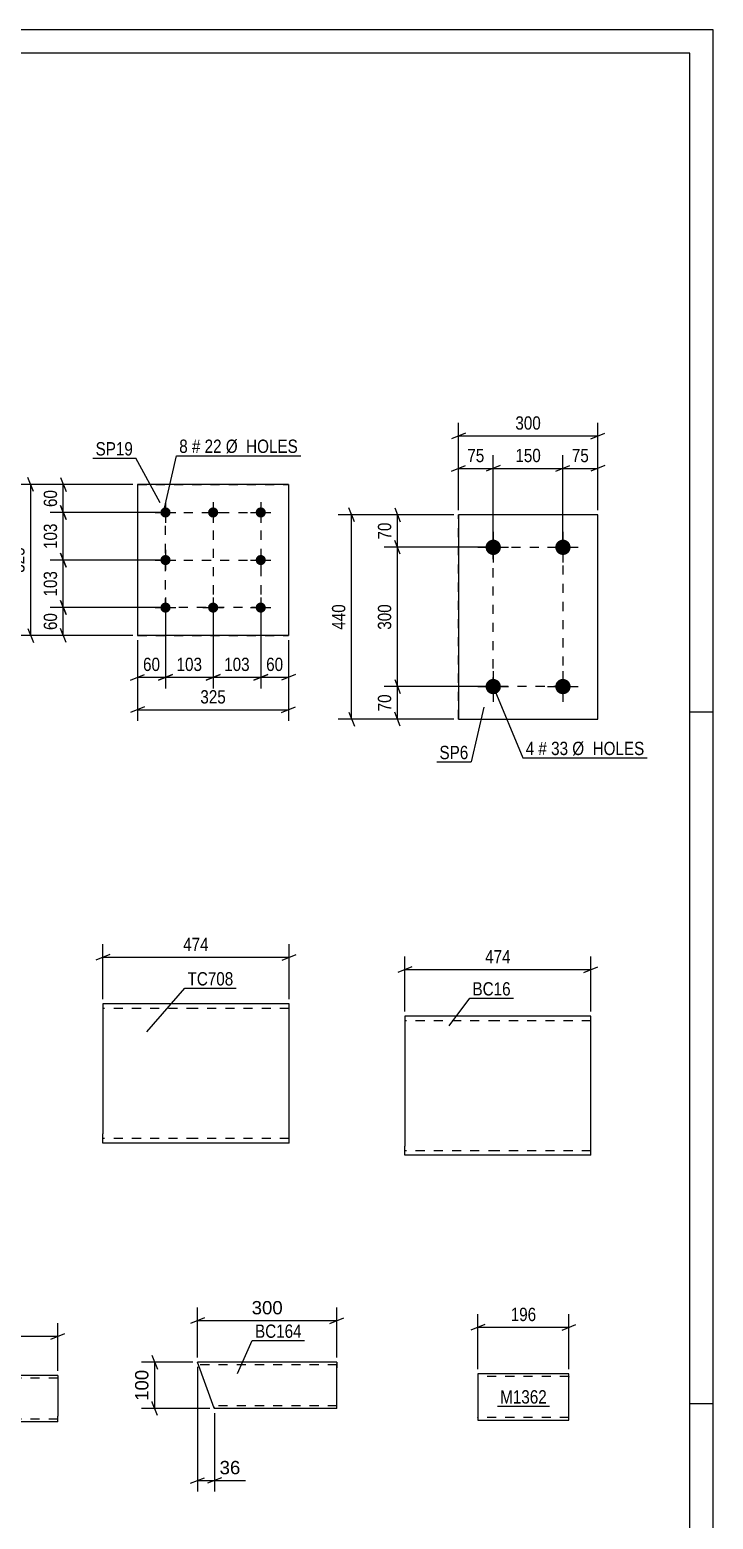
# Model space of a CAD drawing. Header units: millimetres. Extents: x 0 to 841, y 0 to 594.
# Drawn here: x 693.9 to 841, y 273.2 to 594 of the extents above; entities that cross this region are included whole.
import ezdxf

# ---------------------------------------------------------------- set-up
doc = ezdxf.new("R2010")
doc.units = ezdxf.units.MM
doc.linetypes.add('DXK_LINE_DOT2', pattern=[3.9198, 1.9599, -1.9599])
doc.styles.add('Arial', font='ARIAL.TTF', dxfattribs={"height": 0.2})
doc.styles.add('Arial Narrow', font='ARIALN.TTF', dxfattribs={"height": 0.2})

# ---------------------------------------------------------------- blocks, each defined once
blk = doc.blocks.new('Unknown-284928707-1132')
at = {"color": 5, "linetype": 'Continuous'}
for p, q in [((841, 594), (0, 594)), ((841, 0), (841, 594)), ((836, 589), (5, 589)), ((836, 5), (836, 589)), ((841, 447), (836, 447)), ((841, 298), (836, 298))]:
    blk.add_line(p, q, dxfattribs=at)
blk = doc.blocks.new('Part-284928707-3860 - 3854')
at = {"color": 2, "linetype": 'Continuous'}
for p, q in [((699.94, 304.14), (669.94, 304.14)), ((673.55, 294.24), (669.94, 304.14)), ((699.94, 304.14), (699.94, 304.05)), ((699.94, 304.05), (699.94, 302.94)), ((699.94, 302.94), (699.94, 295.34)), ((699.94, 294.14), (699.94, 295.34)), ((673.58, 294.14), (673.55, 294.24)), ((699.94, 294.14), (673.58, 294.14))]:
    blk.add_line(p, q, dxfattribs=at)
at = {"color": 7, "linetype": 'DXK_LINE_DOT2'}
for p, q in [((699.94, 303.54), (670.16, 303.54)), ((699.94, 303.79), (699.94, 302.94)), ((699.94, 294.74), (673.36, 294.74)), ((673.45, 294.5), (673.58, 294.14)), ((699.94, 294.24), (699.94, 294.5)), ((699.94, 294.14), (699.94, 294.24))]:
    blk.add_line(p, q, dxfattribs=at)
blk = doc.blocks.new('Part-284928707-1989 - 1973')
at = {"color": 2, "linetype": 'Continuous'}
for p, q in [((760, 307), (730, 307)), ((733.61, 297.09), (730, 307)), ((760, 307), (760, 306.91)), ((760, 306.91), (760, 305.8)), ((760, 297), (760, 305.8)), ((733.64, 297), (733.61, 297.09)), ((760, 297), (733.64, 297))]:
    blk.add_line(p, q, dxfattribs=at)
at = {"color": 7, "linetype": 'DXK_LINE_DOT2'}
for p, q in [((760, 306.4), (730.22, 306.4)), ((760, 305.8), (760, 306.65)), ((760, 297.6), (733.42, 297.6)), ((733.51, 297.35), (733.64, 297))]:
    blk.add_line(p, q, dxfattribs=at)
blk = doc.blocks.new('Part-284928707-4067 - 4060')
at = {"color": 2, "linetype": 'Continuous'}
for p, q in [((729.61, 384.2), (709.61, 384.2)), ((709.61, 384.2), (709.61, 356.2)), ((749.71, 384.2), (729.71, 384.2)), ((749.71, 382.2), (749.71, 384.2)), ((749.71, 354.2), (749.71, 382.2)), ((709.61, 354.2), (709.61, 356.2)), ((729.61, 354.2), (709.61, 354.2)), ((749.71, 354.2), (729.71, 354.2))]:
    blk.add_line(p, q, dxfattribs=at)
at = {"color": 7, "linetype": 'DXK_LINE_DOT2'}
for p, q in [((729.61, 383.2), (709.61, 383.2)), ((749.71, 383.2), (729.71, 383.2)), ((749.71, 382.2), (749.71, 384.05)), ((709.61, 355.2), (709.61, 355.28)), ((709.61, 355.2), (709.61, 355.28)), ((729.61, 355.2), (709.61, 355.2)), ((749.71, 355.2), (729.71, 355.2)), ((749.71, 355.2), (749.71, 355.28))]:
    blk.add_line(p, q, dxfattribs=at)
blk = doc.blocks.new('Part-284928707-3680 - 3673')
at = {"color": 2, "linetype": 'Continuous'}
for p, q in [((794.58, 381.55), (774.64, 381.55)), ((774.64, 381.55), (774.64, 353.55)), ((814.68, 381.55), (794.68, 381.55)), ((814.68, 379.55), (814.68, 381.55)), ((814.68, 351.55), (814.68, 379.55)), ((774.64, 351.55), (774.64, 353.55)), ((794.58, 351.55), (774.64, 351.55)), ((814.68, 351.55), (794.68, 351.55))]:
    blk.add_line(p, q, dxfattribs=at)
at = {"color": 7, "linetype": 'DXK_LINE_DOT2'}
for p, q in [((794.58, 380.55), (774.64, 380.55)), ((814.68, 380.55), (794.68, 380.55)), ((814.68, 379.55), (814.68, 381.4)), ((774.64, 352.55), (774.64, 352.63)), ((774.64, 352.55), (774.64, 352.63)), ((794.58, 352.55), (774.64, 352.55)), ((814.68, 352.55), (794.68, 352.55)), ((814.68, 352.55), (814.68, 352.63))]:
    blk.add_line(p, q, dxfattribs=at)
blk = doc.blocks.new('Bolt-284928707-4684 - 4645')
at = {"linetype": 'Continuous'}
for points in [[(723.11, 491.13, -1), (723.11, 488.93, -1)], [(733.36, 491.13, -1), (733.36, 488.93, -1)], [(743.61, 491.13, -1), (743.61, 488.93, -1)], [(723.11, 480.88, -1), (723.11, 478.68, -1)], [(743.61, 480.88, -1), (743.61, 478.68, -1)], [(723.11, 470.63, -1), (723.11, 468.43, -1)], [(733.36, 470.63, -1), (733.36, 468.43, -1)], [(743.61, 470.63, -1), (743.61, 468.43, -1)]]:
    blk.add_hatch(color=1, dxfattribs=at).paths.add_polyline_path(points)
at = {"color": 1, "linetype": 'Continuous'}
for p, q in [((723.11, 492.23), (723.11, 487.83)), ((733.36, 492.23), (733.36, 487.83)), ((743.61, 492.23), (743.61, 487.83)), ((720.91, 490.03), (725.31, 490.03)), ((731.16, 490.03), (735.56, 490.03)), ((741.41, 490.03), (745.81, 490.03)), ((723.11, 481.98), (723.11, 477.58)), ((743.61, 481.98), (743.61, 477.58)), ((720.91, 479.78), (725.31, 479.78)), ((741.41, 479.78), (745.81, 479.78)), ((723.11, 471.73), (723.11, 467.33)), ((733.36, 471.73), (733.36, 467.33)), ((743.61, 471.73), (743.61, 467.33)), ((720.91, 469.53), (725.31, 469.53)), ((731.16, 469.53), (735.56, 469.53)), ((741.41, 469.53), (745.81, 469.53))]:
    blk.add_line(p, q, dxfattribs=at)
blk = doc.blocks.new('Part-284928707-4651 - 4645')
at = {"color": 2, "linetype": 'Continuous'}
for p, q in [((717.11, 496.03), (717.11, 463.53)), ((749.61, 496.03), (717.11, 496.03)), ((749.61, 496.03), (749.61, 463.53)), ((749.61, 463.53), (717.11, 463.53))]:
    blk.add_line(p, q, dxfattribs=at)
at = {"color": 7, "linetype": 'DXK_LINE_DOT2'}
for p, q in [((717.11, 496.03), (749.61, 496.03)), ((717.11, 463.53), (749.61, 463.53))]:
    blk.add_line(p, q, dxfattribs=at)
blk = doc.blocks.new('Bolt-284928707-4819 - 4785')
at = {"linetype": 'Continuous'}
for points in [[(793.66, 484.17, -1), (793.66, 480.87, -1)], [(808.66, 484.17, -1), (808.66, 480.87, -1)], [(793.66, 454.17, -1), (793.66, 450.87, -1)], [(808.66, 454.17, -1), (808.66, 450.87, -1)]]:
    blk.add_hatch(color=1, dxfattribs=at).paths.add_polyline_path(points)
at = {"color": 1, "linetype": 'Continuous'}
for p, q in [((793.66, 485.82), (793.66, 479.22)), ((808.66, 485.82), (808.66, 479.22)), ((790.36, 482.52), (796.96, 482.52)), ((805.36, 482.52), (811.96, 482.52)), ((793.66, 455.82), (793.66, 449.22)), ((808.66, 455.82), (808.66, 449.22)), ((790.36, 452.52), (796.96, 452.52)), ((805.36, 452.52), (811.96, 452.52))]:
    blk.add_line(p, q, dxfattribs=at)
blk = doc.blocks.new('Part-284928707-4824 - 4785')
at = {"color": 2, "linetype": 'Continuous'}
for p, q in [((786.16, 489.52), (786.16, 445.52)), ((816.16, 489.52), (786.16, 489.52)), ((816.16, 445.52), (816.16, 489.52)), ((786.16, 445.52), (816.16, 445.52))]:
    blk.add_line(p, q, dxfattribs=at)
at = {"color": 7, "linetype": 'DXK_LINE_DOT2'}
for p, q in [((786.16, 445.52), (786.16, 489.52)), ((816.16, 445.52), (816.16, 489.52))]:
    blk.add_line(p, q, dxfattribs=at)
blk = doc.blocks.new('Part-284928707-4595 - 4591')
at = {"color": 2, "linetype": 'Continuous'}
for p, q in [((790.36, 304.5), (790.36, 294.59)), ((809.96, 304.5), (790.36, 304.5)), ((809.96, 295.7), (809.96, 304.5)), ((809.96, 294.5), (809.96, 295.7)), ((790.36, 294.59), (790.36, 294.5)), ((790.36, 294.5), (809.96, 294.5))]:
    blk.add_line(p, q, dxfattribs=at)
at = {"color": 7, "linetype": 'DXK_LINE_DOT2'}
for p, q in [((809.96, 303.9), (790.36, 303.9)), ((809.96, 303.9), (809.96, 303.85)), ((809.96, 303.85), (809.96, 303.9)), ((809.96, 303.76), (809.96, 303.85)), ((809.96, 303.85), (809.96, 303.76)), ((809.96, 295.15), (809.96, 295.47)), ((790.36, 295.1), (790.36, 295.15)), ((809.96, 295.1), (790.36, 295.1)), ((809.96, 295.1), (809.96, 295.15))]:
    blk.add_line(p, q, dxfattribs=at)
blk = doc.blocks.new('Rectangle-284928707-4771 - 4645')
at = {"color": 1, "linetype": 'DXK_LINE_DOT2'}
blk.add_lwpolyline([(723.11, 490.03), (743.61, 490.03), (743.61, 469.53), (723.11, 469.53), (723.11, 490.03)], close=True, dxfattribs=at)
blk = doc.blocks.new('Rectangle-284928707-4909 - 4785')
at = {"color": 1, "linetype": 'DXK_LINE_DOT2'}
blk.add_lwpolyline([(793.66, 482.52), (808.66, 482.52), (808.66, 452.52), (793.66, 452.52), (793.66, 482.52)], close=True, dxfattribs=at)
blk = doc.blocks.new('Line-284928707-4764 - 4645')
at = {"color": 1, "linetype": 'DXK_LINE_DOT2'}
blk.add_line((733.36, 490.03), (733.36, 469.53), dxfattribs=at)
blk = doc.blocks.new('Line-284928707-4757 - 4645')
at = {"color": 1, "linetype": 'DXK_LINE_DOT2'}
blk.add_line((723.11, 479.78), (743.61, 479.78), dxfattribs=at)
blk = doc.blocks.new('StraightDimension-284928707-3899 - 3854')
at = {"color": 7, "linetype": 'Continuous'}
for p, q in [((669.94, 305.14), (669.94, 315.42)), ((699.94, 305.14), (699.94, 315.42)), ((671.44, 313.17), (668.44, 311.97)), ((669.94, 312.57), (699.94, 312.57)), ((698.44, 311.97), (701.44, 313.17))]:
    blk.add_line(p, q, dxfattribs=at)
at = {"color": 0}
blk.add_wipeout([(688.88, 313.32), (688.88, 317.52), (681.01, 317.52), (681.01, 313.32)], dxfattribs=at)
at = {"color": 3, "style": 'Arial'}
blk.add_text('300', height=2.865, dxfattribs=at).set_placement((681.61, 313.92))
blk = doc.blocks.new('StraightDimension-284928707-1992 - 1973')
at = {"color": 7, "linetype": 'Continuous'}
for p, q in [((730, 308), (730, 318.8)), ((760, 308), (760, 318.8)), ((731.5, 316.55), (728.5, 315.35)), ((730, 315.95), (760, 315.95)), ((758.5, 315.35), (761.5, 316.55))]:
    blk.add_line(p, q, dxfattribs=at)
at = {"color": 0}
blk.add_wipeout([(748.94, 316.7), (748.94, 320.9), (741.06, 320.9), (741.06, 316.7)], dxfattribs=at)
at = {"color": 3, "style": 'Arial'}
blk.add_text('300', height=2.865, dxfattribs=at).set_placement((741.66, 317.3))
blk = doc.blocks.new('StraightDimension-284928707-2003 - 1973')
at = {"color": 7, "linetype": 'Continuous'}
for p, q in [((720.18, 308.5), (721.38, 305.5)), ((729, 307), (717.93, 307)), ((720.78, 297), (720.78, 307)), ((721.38, 295.5), (720.18, 298.5)), ((732.64, 297), (717.93, 297))]:
    blk.add_line(p, q, dxfattribs=at)
at = {"color": 0}
blk.add_wipeout([(720.03, 305.93), (715.83, 305.93), (715.83, 298.06), (720.03, 298.06)], dxfattribs=at)
at = {"color": 3, "style": 'Arial'}
blk.add_text('100', height=2.865, rotation=90.0002, dxfattribs=at).set_placement((719.43, 298.66))
blk = doc.blocks.new('StraightDimension-284928707-2031 - 1973')
at = {"color": 7, "linetype": 'Continuous'}
for p, q in [((730, 306), (730, 279.11)), ((733.64, 296), (733.64, 279.11)), ((728.5, 280.91), (731.5, 282.11)), ((730, 281.51), (733.64, 281.51)), ((735.14, 282.11), (732.14, 280.91))]:
    blk.add_line(p, q, dxfattribs=at)
at = {"color": 0}
blk.add_wipeout([(739.81, 282.26), (739.81, 286.46), (734.16, 286.46), (734.16, 282.26)], dxfattribs=at)
at = {"color": 7, "linetype": 'Continuous'}
blk.add_line((733.64, 281.51), (740.34, 281.51), dxfattribs=at)
blk.add_line((733.64, 281.51), (740.34, 281.51), dxfattribs=at)
at = {"color": 3, "style": 'Arial'}
blk.add_text('36', height=2.865, dxfattribs=at).set_placement((734.76, 282.86))
blk = doc.blocks.new('StraightDimension-284928707-4070 - 4060')
at = {"color": 7, "linetype": 'Continuous'}
for p, q in [((711.11, 394.8), (708.11, 393.6)), ((709.61, 385.2), (709.61, 397.05)), ((748.21, 393.6), (751.21, 394.8)), ((749.71, 385.2), (749.71, 397.05)), ((709.61, 394.2), (749.71, 394.2))]:
    blk.add_line(p, q, dxfattribs=at)
at = {"color": 0}
blk.add_wipeout([(733, 394.95), (733, 399.15), (726.31, 399.15), (726.31, 394.95)], dxfattribs=at)
at = {"color": 3, "style": 'Arial Narrow'}
blk.add_text('474', height=2.863, dxfattribs=at).set_placement((726.91, 395.55))
blk = doc.blocks.new('StraightDimension-284928707-3683 - 3673')
at = {"color": 7, "linetype": 'Continuous'}
for p, q in [((776.14, 392.15), (773.14, 390.95)), ((774.64, 382.55), (774.64, 394.4)), ((774.64, 391.55), (814.68, 391.55)), ((813.18, 390.95), (816.18, 392.15)), ((814.68, 382.55), (814.68, 394.4))]:
    blk.add_line(p, q, dxfattribs=at)
at = {"color": 0}
blk.add_wipeout([(798, 392.3), (798, 396.5), (791.32, 396.5), (791.32, 392.3)], dxfattribs=at)
at = {"color": 3, "style": 'Arial Narrow'}
blk.add_text('474', height=2.863, dxfattribs=at).set_placement((791.92, 392.9))
blk = doc.blocks.new('StraightDimension-284928707-4707 - 4645')
at = {"color": 7, "linetype": 'Continuous'}
for p, q in [((743.61, 468.53), (743.61, 452.13)), ((749.61, 462.53), (749.61, 452.13)), ((742.11, 453.93), (745.11, 455.13)), ((743.61, 454.53), (749.61, 454.53)), ((751.11, 455.13), (748.11, 453.93))]:
    blk.add_line(p, q, dxfattribs=at)
at = {"color": 0}
blk.add_wipeout([(749.03, 455.28), (749.03, 459.48), (744.18, 459.48), (744.18, 455.28)], dxfattribs=at)
at = {"color": 3, "style": 'Arial Narrow'}
blk.add_text('60', height=2.863, dxfattribs=at).set_placement((744.78, 455.88))
blk = doc.blocks.new('StraightDimension-284928707-4686 - 4645')
at = {"color": 7, "linetype": 'Continuous'}
for p, q in [((717.11, 462.53), (717.11, 445.13)), ((749.61, 462.53), (749.61, 445.13)), ((718.61, 448.13), (715.61, 446.93)), ((717.11, 447.53), (749.61, 447.53)), ((748.11, 446.93), (751.11, 448.13))]:
    blk.add_line(p, q, dxfattribs=at)
at = {"color": 0}
blk.add_wipeout([(736.7, 448.28), (736.7, 452.48), (730.01, 452.48), (730.01, 448.28)], dxfattribs=at)
at = {"color": 3, "style": 'Arial Narrow'}
blk.add_text('325', height=2.863, dxfattribs=at).set_placement((730.61, 448.88))
blk = doc.blocks.new('StraightDimension-284928707-4697 - 4645')
at = {"color": 7, "linetype": 'Continuous'}
for p, q in [((723.11, 468.53), (723.11, 452.13)), ((717.11, 462.53), (717.11, 452.13)), ((715.61, 453.93), (718.61, 455.13)), ((717.11, 454.53), (723.11, 454.53)), ((724.61, 455.13), (721.61, 453.93))]:
    blk.add_line(p, q, dxfattribs=at)
at = {"color": 0}
blk.add_wipeout([(722.53, 455.28), (722.53, 459.48), (717.68, 459.48), (717.68, 455.28)], dxfattribs=at)
at = {"color": 3, "style": 'Arial Narrow'}
blk.add_text('60', height=2.863, dxfattribs=at).set_placement((718.28, 455.88))
blk = doc.blocks.new('StraightDimension-284928707-4722 - 4645')
at = {"color": 7, "linetype": 'Continuous'}
for p, q in [((694.71, 494.53), (693.51, 497.53)), ((716.11, 496.03), (691.26, 496.03)), ((694.11, 463.53), (694.11, 496.03)), ((716.11, 463.53), (691.26, 463.53)), ((693.51, 465.03), (694.71, 462.03))]:
    blk.add_line(p, q, dxfattribs=at)
at = {"color": 0}
blk.add_wipeout([(693.36, 483.12), (689.16, 483.12), (689.16, 476.44), (693.36, 476.44)], dxfattribs=at)
at = {"color": 3, "style": 'Arial Narrow'}
blk.add_text('325', height=2.863, rotation=90.0002, dxfattribs=at).set_placement((692.76, 477.04))
blk = doc.blocks.new('StraightDimension-284928707-4733 - 4645')
at = {"color": 7, "linetype": 'Continuous'}
for p, q in [((722.11, 469.53), (698.26, 469.53)), ((700.51, 471.03), (701.71, 468.03)), ((701.11, 463.53), (701.11, 469.53)), ((716.11, 463.53), (698.26, 463.53)), ((701.71, 462.03), (700.51, 465.03))]:
    blk.add_line(p, q, dxfattribs=at)
at = {"color": 0}
blk.add_wipeout([(700.36, 468.96), (696.16, 468.96), (696.16, 464.1), (700.36, 464.1)], dxfattribs=at)
at = {"color": 3, "style": 'Arial Narrow'}
blk.add_text('60', height=2.863, rotation=90.0002, dxfattribs=at).set_placement((699.76, 464.7))
blk = doc.blocks.new('StraightDimension-284928707-4743 - 4645')
at = {"color": 7, "linetype": 'Continuous'}
for p, q in [((700.51, 497.53), (701.71, 494.53)), ((716.11, 496.03), (698.26, 496.03)), ((701.11, 490.03), (701.11, 496.03)), ((701.71, 488.53), (700.51, 491.53)), ((722.11, 490.03), (698.26, 490.03))]:
    blk.add_line(p, q, dxfattribs=at)
at = {"color": 0}
blk.add_wipeout([(700.36, 495.46), (696.16, 495.46), (696.16, 490.6), (700.36, 490.6)], dxfattribs=at)
at = {"color": 3, "style": 'Arial Narrow'}
blk.add_text('60', height=2.863, rotation=90.0002, dxfattribs=at).set_placement((699.76, 491.2))
blk = doc.blocks.new('StraightDimension-284928707-9089 - 4645')
at = {"color": 7, "linetype": 'Continuous'}
for p, q in [((723.11, 468.53), (723.11, 452.13)), ((733.36, 468.53), (733.36, 452.13)), ((721.61, 453.93), (724.61, 455.13)), ((723.11, 454.53), (733.36, 454.53)), ((734.86, 455.13), (731.86, 453.93))]:
    blk.add_line(p, q, dxfattribs=at)
at = {"color": 0}
blk.add_wipeout([(731.57, 455.28), (731.57, 459.48), (724.89, 459.48), (724.89, 455.28)], dxfattribs=at)
at = {"color": 3, "style": 'Arial Narrow'}
blk.add_text('103', height=2.863, dxfattribs=at).set_placement((725.49, 455.88))
blk = doc.blocks.new('StraightDimension-284928707-9091 - 4645')
at = {"color": 7, "linetype": 'Continuous'}
for p, q in [((733.36, 468.53), (733.36, 452.13)), ((743.61, 468.53), (743.61, 452.13)), ((731.86, 453.93), (734.86, 455.13)), ((733.36, 454.53), (743.61, 454.53)), ((745.11, 455.13), (742.11, 453.93))]:
    blk.add_line(p, q, dxfattribs=at)
at = {"color": 0}
blk.add_wipeout([(741.82, 455.28), (741.82, 459.48), (735.14, 459.48), (735.14, 455.28)], dxfattribs=at)
at = {"color": 3, "style": 'Arial Narrow'}
blk.add_text('103', height=2.863, dxfattribs=at).set_placement((735.74, 455.88))
blk = doc.blocks.new('StraightDimension-284928707-9111 - 4645')
at = {"color": 7, "linetype": 'Continuous'}
for p, q in [((700.51, 481.28), (701.71, 478.28)), ((722.11, 479.78), (698.26, 479.78)), ((701.11, 469.53), (701.11, 479.78)), ((722.11, 469.53), (698.26, 469.53)), ((701.71, 468.03), (700.51, 471.03))]:
    blk.add_line(p, q, dxfattribs=at)
at = {"color": 0}
blk.add_wipeout([(700.36, 477.99), (696.16, 477.99), (696.16, 471.31), (700.36, 471.31)], dxfattribs=at)
at = {"color": 3, "style": 'Arial Narrow'}
blk.add_text('103', height=2.863, rotation=90.0002, dxfattribs=at).set_placement((699.76, 471.91))
blk = doc.blocks.new('StraightDimension-284928707-9113 - 4645')
at = {"color": 7, "linetype": 'Continuous'}
for p, q in [((700.51, 491.53), (701.71, 488.53)), ((722.11, 490.03), (698.26, 490.03)), ((701.11, 479.78), (701.11, 490.03)), ((701.71, 478.28), (700.51, 481.28)), ((722.11, 479.78), (698.26, 479.78))]:
    blk.add_line(p, q, dxfattribs=at)
at = {"color": 0}
blk.add_wipeout([(700.36, 488.24), (696.16, 488.24), (696.16, 481.56), (700.36, 481.56)], dxfattribs=at)
at = {"color": 3, "style": 'Arial Narrow'}
blk.add_text('103', height=2.863, rotation=90.0002, dxfattribs=at).set_placement((699.76, 482.16))
blk = doc.blocks.new('StraightDimension-284928707-4826 - 4785')
at = {"color": 7, "linetype": 'Continuous'}
for p, q in [((787.66, 507.12), (784.66, 505.92)), ((786.16, 490.52), (786.16, 509.37)), ((814.66, 505.92), (817.66, 507.12)), ((816.16, 490.52), (816.16, 509.37)), ((786.16, 506.52), (816.16, 506.52))]:
    blk.add_line(p, q, dxfattribs=at)
at = {"color": 0}
blk.add_wipeout([(804.51, 507.27), (804.51, 511.47), (797.82, 511.47), (797.82, 507.27)], dxfattribs=at)
at = {"color": 3, "style": 'Arial Narrow'}
blk.add_text('300', height=2.863, dxfattribs=at).set_placement((798.42, 507.87))
blk = doc.blocks.new('StraightDimension-284928707-4847 - 4785')
at = {"color": 7, "linetype": 'Continuous'}
for p, q in [((786.16, 490.52), (786.16, 502.37)), ((793.66, 483.52), (793.66, 502.37)), ((784.66, 498.92), (787.66, 500.12)), ((786.16, 499.52), (793.66, 499.52)), ((795.16, 500.12), (792.16, 498.92))]:
    blk.add_line(p, q, dxfattribs=at)
at = {"color": 0}
blk.add_wipeout([(792.34, 500.27), (792.34, 504.47), (787.48, 504.47), (787.48, 500.27)], dxfattribs=at)
at = {"color": 3, "style": 'Arial Narrow'}
blk.add_text('75', height=2.863, dxfattribs=at).set_placement((788.08, 500.87))
blk = doc.blocks.new('StraightDimension-284928707-4837 - 4785')
at = {"color": 7, "linetype": 'Continuous'}
for p, q in [((808.66, 483.52), (808.66, 502.37)), ((816.16, 490.52), (816.16, 502.37)), ((807.16, 498.92), (810.16, 500.12)), ((808.66, 499.52), (816.16, 499.52)), ((817.66, 500.12), (814.66, 498.92))]:
    blk.add_line(p, q, dxfattribs=at)
at = {"color": 0}
blk.add_wipeout([(814.84, 500.27), (814.84, 504.47), (809.98, 504.47), (809.98, 500.27)], dxfattribs=at)
at = {"color": 3, "style": 'Arial Narrow'}
blk.add_text('75', height=2.863, dxfattribs=at).set_placement((810.58, 500.87))
blk = doc.blocks.new('StraightDimension-284928707-4857 - 4785')
at = {"color": 7, "linetype": 'Continuous'}
for p, q in [((793.66, 483.52), (793.66, 502.37)), ((808.66, 483.52), (808.66, 502.37)), ((795.16, 500.12), (792.16, 498.92)), ((793.66, 499.52), (808.66, 499.52)), ((807.16, 498.92), (810.16, 500.12))]:
    blk.add_line(p, q, dxfattribs=at)
at = {"color": 0}
blk.add_wipeout([(804.51, 500.27), (804.51, 504.47), (797.82, 504.47), (797.82, 500.27)], dxfattribs=at)
at = {"color": 3, "style": 'Arial Narrow'}
blk.add_text('150', height=2.863, dxfattribs=at).set_placement((798.42, 500.87))
blk = doc.blocks.new('StraightDimension-284928707-4868 - 4785')
at = {"color": 7, "linetype": 'Continuous'}
for p, q in [((763.76, 488.02), (762.56, 491.02)), ((785.16, 489.52), (760.31, 489.52)), ((763.16, 445.52), (763.16, 489.52)), ((762.56, 447.02), (763.76, 444.02)), ((785.16, 445.52), (760.31, 445.52))]:
    blk.add_line(p, q, dxfattribs=at)
at = {"color": 0}
blk.add_wipeout([(762.41, 470.86), (758.21, 470.86), (758.21, 464.17), (762.41, 464.17)], dxfattribs=at)
at = {"color": 3, "style": 'Arial Narrow'}
blk.add_text('440', height=2.863, rotation=90.0002, dxfattribs=at).set_placement((761.81, 464.77))
blk = doc.blocks.new('StraightDimension-284928707-4879 - 4785')
at = {"color": 7, "linetype": 'Continuous'}
for p, q in [((792.66, 452.52), (770.19, 452.52)), ((772.44, 454.02), (773.64, 451.02)), ((773.04, 445.52), (773.04, 452.52)), ((773.64, 444.02), (772.44, 447.02)), ((785.16, 445.52), (770.19, 445.52))]:
    blk.add_line(p, q, dxfattribs=at)
at = {"color": 0}
blk.add_wipeout([(772.29, 451.44), (768.09, 451.44), (768.09, 446.59), (772.29, 446.59)], dxfattribs=at)
at = {"color": 3, "style": 'Arial Narrow'}
blk.add_text('70', height=2.863, rotation=90.0002, dxfattribs=at).set_placement((771.69, 447.19))
blk = doc.blocks.new('StraightDimension-284928707-4889 - 4785')
at = {"color": 7, "linetype": 'Continuous'}
for p, q in [((792.66, 482.52), (770.19, 482.52)), ((773.64, 481.02), (772.44, 484.02)), ((773.04, 452.52), (773.04, 482.52)), ((792.66, 452.52), (770.19, 452.52)), ((772.44, 454.02), (773.64, 451.02))]:
    blk.add_line(p, q, dxfattribs=at)
at = {"color": 0}
blk.add_wipeout([(772.29, 470.86), (768.09, 470.86), (768.09, 464.17), (772.29, 464.17)], dxfattribs=at)
at = {"color": 3, "style": 'Arial Narrow'}
blk.add_text('300', height=2.863, rotation=90.0002, dxfattribs=at).set_placement((771.69, 464.77))
blk = doc.blocks.new('StraightDimension-284928707-4899 - 4785')
at = {"color": 7, "linetype": 'Continuous'}
for p, q in [((772.44, 491.02), (773.64, 488.02)), ((785.16, 489.52), (770.19, 489.52)), ((773.04, 482.52), (773.04, 489.52)), ((792.66, 482.52), (770.19, 482.52)), ((773.64, 481.02), (772.44, 484.02))]:
    blk.add_line(p, q, dxfattribs=at)
at = {"color": 0}
blk.add_wipeout([(772.29, 488.44), (768.09, 488.44), (768.09, 483.59), (772.29, 483.59)], dxfattribs=at)
at = {"color": 3, "style": 'Arial Narrow'}
blk.add_text('70', height=2.863, rotation=90.0002, dxfattribs=at).set_placement((771.69, 484.19))
blk = doc.blocks.new('StraightDimension-284928707-4597 - 4591')
at = {"color": 7, "linetype": 'Continuous'}
for p, q in [((791.86, 315.1), (788.86, 313.9)), ((790.36, 305.5), (790.36, 317.35)), ((790.36, 314.5), (809.96, 314.5)), ((808.46, 313.9), (811.46, 315.1)), ((809.96, 305.5), (809.96, 317.35))]:
    blk.add_line(p, q, dxfattribs=at)
at = {"color": 0}
blk.add_wipeout([(803.51, 315.25), (803.51, 319.45), (796.82, 319.45), (796.82, 315.25)], dxfattribs=at)
at = {"color": 3, "style": 'Arial Narrow'}
blk.add_text('196', height=2.863, dxfattribs=at).set_placement((797.42, 315.85))
blk = doc.blocks.new('Mark-284928707-1985 - 1973')
at = {"color": 0}
blk.add_wipeout([(752.43, 312.24), (752.43, 315.24), (742.38, 315.24), (742.38, 312.24)], dxfattribs=at)
blk.add_wipeout([(752.43, 312.24), (752.43, 315.24), (742.38, 315.24), (742.38, 312.24)], dxfattribs=at)
at = {"color": 30, "linetype": 'Continuous'}
for p, q in [((738.62, 304.52), (741.78, 311.64)), ((741.78, 311.64), (753.03, 311.64))]:
    blk.add_line(p, q, dxfattribs=at)
at = {"color": 3, "style": 'Arial Narrow'}
blk.add_text('BC164', height=2.863, dxfattribs=at).set_placement((742.38, 312.24))
blk = doc.blocks.new('Mark-284928707-4063 - 4060')
at = {"color": 0}
blk.add_wipeout([(737.71, 388.14), (737.71, 391.14), (727.85, 391.14), (727.85, 388.14)], dxfattribs=at)
blk.add_wipeout([(737.71, 388.14), (737.71, 391.14), (727.85, 391.14), (727.85, 388.14)], dxfattribs=at)
at = {"color": 30, "linetype": 'Continuous'}
for p, q in [((719.11, 378.17), (727.25, 387.54)), ((727.25, 387.54), (738.31, 387.54))]:
    blk.add_line(p, q, dxfattribs=at)
at = {"color": 3, "style": 'Arial Narrow'}
blk.add_text('TC708', height=2.863, dxfattribs=at).set_placement((727.85, 388.14))
blk = doc.blocks.new('Mark-284928707-3676 - 3673')
at = {"color": 0}
blk.add_wipeout([(797.41, 385.98), (797.41, 388.98), (789.19, 388.98), (789.19, 385.98)], dxfattribs=at)
blk.add_wipeout([(797.41, 385.98), (797.41, 388.98), (789.19, 388.98), (789.19, 385.98)], dxfattribs=at)
at = {"color": 30, "linetype": 'Continuous'}
for p, q in [((784.16, 379.46), (788.59, 385.38)), ((788.59, 385.38), (798.01, 385.38))]:
    blk.add_line(p, q, dxfattribs=at)
at = {"color": 3, "style": 'Arial Narrow'}
blk.add_text('BC16', height=2.863, dxfattribs=at).set_placement((789.19, 385.98))
blk = doc.blocks.new('Mark-284928707-4647 - 4645')
at = {"color": 0}
blk.add_wipeout([(716.1, 502.31), (716.1, 505.31), (708.06, 505.31), (708.06, 502.31)], dxfattribs=at)
blk.add_wipeout([(716.1, 502.31), (716.1, 505.31), (708.06, 505.31), (708.06, 502.31)], dxfattribs=at)
at = {"color": 30, "linetype": 'Continuous'}
for p in [(707.46, 501.71), (721.93, 492.12)]:
    blk.add_line(p, (716.7, 501.71), dxfattribs=at)
at = {"color": 3, "style": 'Arial Narrow'}
blk.add_text('SP19', height=2.863, dxfattribs=at).set_placement((708.06, 502.31))
blk = doc.blocks.new('Mark-284928707-4680 - 4645')
at = {"color": 0}
blk.add_wipeout([(727.9, 502.86), (727.9, 505.86), (726.07, 505.86), (726.07, 502.86)], dxfattribs=at)
blk.add_wipeout([(727.9, 502.86), (727.9, 505.86), (726.07, 505.86), (726.07, 502.86)], dxfattribs=at)
at = {"color": 7, "linetype": 'Continuous'}
blk.add_line((722.7, 490.03), (725.47, 502.26), dxfattribs=at)
at = {"color": 0}
blk.add_wipeout([(730.63, 502.86), (730.63, 505.86), (728.8, 505.86), (728.8, 502.86)], dxfattribs=at)
blk.add_wipeout([(730.63, 502.86), (730.63, 505.86), (728.8, 505.86), (728.8, 502.86)], dxfattribs=at)
at = {"color": 3, "style": 'Arial Narrow'}
blk.add_text('8', height=2.86, dxfattribs=at).set_placement((726.07, 502.86))
at = {"color": 0}
blk.add_wipeout([(735.19, 502.86), (735.19, 505.86), (731.53, 505.86), (731.53, 502.86)], dxfattribs=at)
blk.add_wipeout([(735.19, 502.86), (735.19, 505.86), (731.53, 505.86), (731.53, 502.86)], dxfattribs=at)
at = {"color": 3, "style": 'Arial Narrow'}
blk.add_text('#', height=2.86, dxfattribs=at).set_placement((728.8, 502.86))
at = {"color": 0}
blk.add_wipeout([(751.61, 502.86), (751.61, 505.86), (736.09, 505.86), (736.09, 502.86)], dxfattribs=at)
blk.add_wipeout([(751.61, 502.86), (751.61, 505.86), (736.09, 505.86), (736.09, 502.86)], dxfattribs=at)
at = {"color": 7, "linetype": 'Continuous'}
blk.add_line((725.47, 502.26), (752.21, 502.26), dxfattribs=at)
at = {"color": 3, "style": 'Arial Narrow'}
for s, p in [('22', (731.53, 502.86)), ('Ø  HOLES', (736.09, 502.86))]:
    blk.add_text(s, height=2.863, dxfattribs=at).set_placement(p)
blk = doc.blocks.new('Mark-284928707-4815 - 4785')
at = {"color": 0}
blk.add_wipeout([(802.48, 437.77), (802.48, 440.77), (800.66, 440.77), (800.66, 437.77)], dxfattribs=at)
blk.add_wipeout([(802.48, 437.77), (802.48, 440.77), (800.66, 440.77), (800.66, 437.77)], dxfattribs=at)
at = {"color": 7, "linetype": 'Continuous'}
blk.add_line((793.66, 452.52), (800.06, 437.17), dxfattribs=at)
at = {"color": 0}
blk.add_wipeout([(805.21, 437.77), (805.21, 440.77), (803.38, 440.77), (803.38, 437.77)], dxfattribs=at)
blk.add_wipeout([(805.21, 437.77), (805.21, 440.77), (803.38, 440.77), (803.38, 437.77)], dxfattribs=at)
at = {"color": 3, "style": 'Arial Narrow'}
blk.add_text('4', height=2.86, dxfattribs=at).set_placement((800.66, 437.77))
at = {"color": 0}
blk.add_wipeout([(809.77, 437.77), (809.77, 440.77), (806.11, 440.77), (806.11, 437.77)], dxfattribs=at)
blk.add_wipeout([(809.77, 437.77), (809.77, 440.77), (806.11, 440.77), (806.11, 437.77)], dxfattribs=at)
at = {"color": 3, "style": 'Arial Narrow'}
blk.add_text('#', height=2.86, dxfattribs=at).set_placement((803.38, 437.77))
at = {"color": 0}
blk.add_wipeout([(826.2, 437.77), (826.2, 440.77), (810.67, 440.77), (810.67, 437.77)], dxfattribs=at)
blk.add_wipeout([(826.2, 437.77), (826.2, 440.77), (810.67, 440.77), (810.67, 437.77)], dxfattribs=at)
at = {"color": 7, "linetype": 'Continuous'}
blk.add_line((800.06, 437.17), (826.8, 437.17), dxfattribs=at)
at = {"color": 3, "style": 'Arial Narrow'}
for s, p in [('33', (806.11, 437.77)), ('Ø  HOLES', (810.67, 437.77))]:
    blk.add_text(s, height=2.863, dxfattribs=at).set_placement(p)
blk = doc.blocks.new('Mark-284928707-4820 - 4785')
at = {"color": 0}
blk.add_wipeout([(788.29, 436.89), (788.29, 439.89), (782.08, 439.89), (782.08, 436.89)], dxfattribs=at)
blk.add_wipeout([(788.29, 436.89), (788.29, 439.89), (782.08, 439.89), (782.08, 436.89)], dxfattribs=at)
at = {"color": 30, "linetype": 'Continuous'}
for p in [(791.6, 448.06), (781.48, 436.29)]:
    blk.add_line(p, (788.89, 436.29), dxfattribs=at)
at = {"color": 3, "style": 'Arial Narrow'}
blk.add_text('SP6', height=2.863, dxfattribs=at).set_placement((782.08, 436.89))
blk = doc.blocks.new('Mark-284928707-4593 - 4591')
at = {"color": 0}
blk.add_wipeout([(805.19, 298.09), (805.19, 301.09), (795.14, 301.09), (795.14, 298.09)], dxfattribs=at)
blk.add_wipeout([(805.19, 298.09), (805.19, 301.09), (795.14, 301.09), (795.14, 298.09)], dxfattribs=at)
at = {"color": 30, "linetype": 'Continuous'}
blk.add_line((794.54, 297.49), (805.79, 297.49), dxfattribs=at)
at = {"color": 3, "style": 'Arial Narrow'}
blk.add_text('M1362', height=2.863, dxfattribs=at).set_placement((795.14, 298.09))

msp = doc.modelspace()

# ---------------------------------------------------------------- block references
for name in ['Unknown-284928707-1132', 'Part-284928707-4651 - 4645', 'Bolt-284928707-4684 - 4645', 'Rectangle-284928707-4771 - 4645', 'Line-284928707-4764 - 4645', 'Part-284928707-4824 - 4785', 'Bolt-284928707-4819 - 4785', 'Rectangle-284928707-4909 - 4785', 'Line-284928707-4757 - 4645', 'Part-284928707-4067 - 4060', 'Part-284928707-3680 - 3673', 'Part-284928707-1989 - 1973', 'Part-284928707-3860 - 3854', 'Part-284928707-4595 - 4591']:
    msp.add_blockref(name, (0, 0))

# ---------------------------------------------------------------- next in the draw order: block references
for name in ['StraightDimension-284928707-4826 - 4785', 'StraightDimension-284928707-4707 - 4645', 'StraightDimension-284928707-4070 - 4060', 'StraightDimension-284928707-3683 - 3673', 'StraightDimension-284928707-1992 - 1973', 'StraightDimension-284928707-4597 - 4591', 'StraightDimension-284928707-3899 - 3854', 'Mark-284928707-4593 - 4591']:
    msp.add_blockref(name, (0, 0))

# ---------------------------------------------------------------- next in the draw order: block references
for name in ['StraightDimension-284928707-4847 - 4785', 'StraightDimension-284928707-4837 - 4785', 'StraightDimension-284928707-4686 - 4645', 'Mark-284928707-4063 - 4060', 'Mark-284928707-3676 - 3673', 'StraightDimension-284928707-2003 - 1973']:
    msp.add_blockref(name, (0, 0))

# ---------------------------------------------------------------- next in the draw order: block references
for name in ['StraightDimension-284928707-4857 - 4785', 'StraightDimension-284928707-4868 - 4785', 'StraightDimension-284928707-4697 - 4645', 'StraightDimension-284928707-2031 - 1973']:
    msp.add_blockref(name, (0, 0))

# ---------------------------------------------------------------- next in the draw order: block references
for name in ['StraightDimension-284928707-4722 - 4645', 'StraightDimension-284928707-4879 - 4785', 'Mark-284928707-1985 - 1973']:
    msp.add_blockref(name, (0, 0))

# ---------------------------------------------------------------- next in the draw order: block references
for name in ['StraightDimension-284928707-4743 - 4645', 'StraightDimension-284928707-4889 - 4785', 'StraightDimension-284928707-4733 - 4645', 'Mark-284928707-4820 - 4785']:
    msp.add_blockref(name, (0, 0))

# ---------------------------------------------------------------- next in the draw order: block references
for name in ['StraightDimension-284928707-4899 - 4785', 'StraightDimension-284928707-9089 - 4645', 'Mark-284928707-4815 - 4785']:
    msp.add_blockref(name, (0, 0))

# ---------------------------------------------------------------- next in the draw order: block references
for name in ['StraightDimension-284928707-9111 - 4645', 'StraightDimension-284928707-9091 - 4645']:
    msp.add_blockref(name, (0, 0))

# ---------------------------------------------------------------- next in the draw order: block references
msp.add_blockref('StraightDimension-284928707-9113 - 4645', (0, 0))

# ---------------------------------------------------------------- next in the draw order: block references
msp.add_blockref('Mark-284928707-4647 - 4645', (0, 0))

# ---------------------------------------------------------------- next in the draw order: block references
msp.add_blockref('Mark-284928707-4680 - 4645', (0, 0))

doc.saveas('drawing.dxf')
